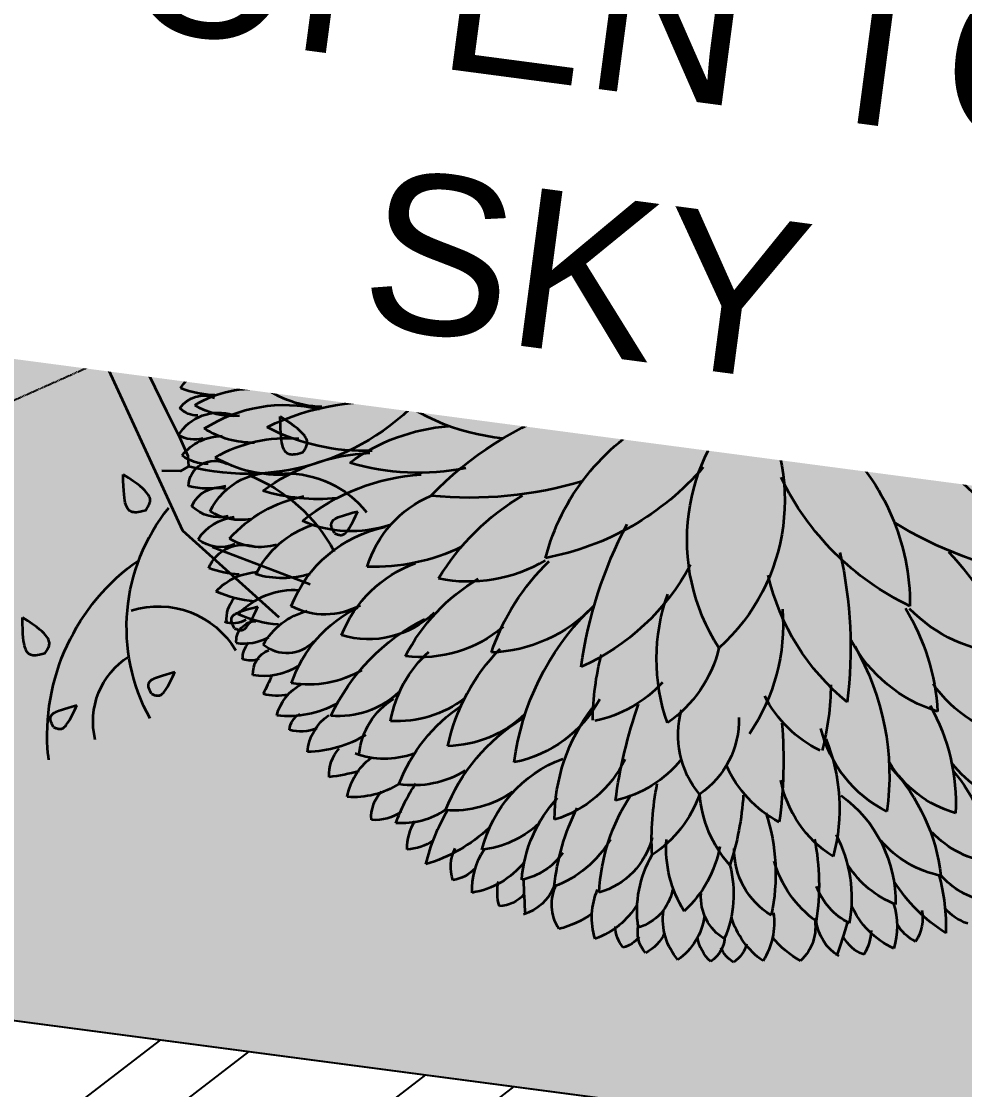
# Model space of a CAD drawing. Header units: millimetres. Extents: x -179928 to 528275, y -469666 to 511935.
# Drawn here: x 8114 to 8589, y 103819 to 104358 of the extents above; entities that cross this region are included whole.
import ezdxf

# ---------------------------------------------------------------- set-up
doc = ezdxf.new("R2010")
doc.units = ezdxf.units.MM
doc.linetypes.add('DASHED', pattern=[0.75, 0.5, -0.25])
for name, color, linetype in [('ad-Elevation 10', 8, 'Continuous'), ('ad-Text main', 7, 'Continuous'), ('ad-Toilet fixtures', 8, 'Continuous'), ('ad-Wall', 240, 'Continuous'), ('ad-Wall hatch', 8, 'Continuous')]:
    doc.layers.add(name, color=color, linetype=linetype)
doc.layers.add('ad-Landscape', color=94, linetype='Continuous', lineweight=35)
doc.layers.add('ad-Landscape 2', color=7, linetype='Continuous', lineweight=35, true_color=0x264c00)
doc.styles.get("Standard").update_dxf_attribs({"font": 'arial.ttf'})

# ---------------------------------------------------------------- blocks, each defined once
blk = doc.blocks.new('zw$42B5')
at = {"layer": 'ad-Wall hatch', "transparency": 33554610}
h = blk.add_hatch(dxfattribs=at)
h.set_pattern_fill('ANSI32', color=256, scale=10)
h.set_pattern_definition([(45, (-1040635.14, 674820.02), (-67.351921, 67.351921), []), (45, (-1040590.24, 674820.02), (-67.351921, 67.351921), [])])
h.paths.add_polyline_path([(12120, 13620), (12120, 10220), (11890, 10220), (11890, 13390), (7240, 13390), (7240, 8645), (4245, 8645), (4245, 8875), (4445, 8875), (4445, 9370), (4560, 9370), (4560, 8760), (7010, 8760), (7010, 10500), (6360, 10500), (6360, 10615), (7010, 10615), (7010, 13390), (4560, 13390), (4560, 10615), (5560, 10615), (5560, 10500), (4445, 10500), (4445, 13390), (230, 13390), (230, 8875), (3345, 8875), (3345, 8645), (3060, 8645), (3060, 4745), (3345, 4745), (3345, 4515), (230, 4515), (230, 230), (4995, 230), (4995, 3130), (6060, 3130), (6060, 3015), (5110, 3015), (5110, 230), (8310, 230), (8310, 3015), (6860, 3015), (6860, 3130), (8310, 3130), (8310, 4630), (5110, 4630), (5110, 3930), (4995, 3930), (4995, 4515), (4245, 4515), (4245, 4745), (8540, 4745), (8540, 230), (9240, 230), (9240, 0), (0, 0), (0, 4745), (2830, 4745), (2830, 8645), (0, 8645), (0, 13620)])
at = {"layer": 'ad-Wall'}
blk.add_lwpolyline([(230, 230), (4995, 230), (4995, 3130), (6060, 3130), (6060, 3015), (5110, 3015), (5110, 230), (8310, 230), (8310, 3015), (6860, 3015), (6860, 3130), (8310, 3130), (8310, 4630), (5110, 4630), (5110, 3930), (4995, 3930), (4995, 4515), (4245, 4515), (4245, 4745), (8540, 4745), (8540, 230), (9240, 230), (9240, 0), (0, 0)], dxfattribs=at)
blk = doc.blocks.new('A$C61BE7BBE')
at = {"layer": 'ad-Landscape'}
for centre, radius, start, end in [((-0.5792, 3.7449), 0.9742, 186.46688, 241.65563), ((1.7398, 3.1245), 2.0667, 169.32144, 184.04788), ((0.2948, 3.161), 1.349, 172.2305, 210.01298), ((-1.4049, 2.5545), 0.8684, 18.68778, 65.28391), ((-0.9142, 2.3228), 0.8735, 31.40487, 69.8192), ((-2.889, 3.1417), 3.5018, 347.99481, 0.01757), ((-0.5421, 2.9513), 1.9362, 322.58851, 0.26845), ((-2.3006, 1.3581), 0.9275, 41.73929, 89.82837), ((-0.0127, 2.4992), 1.6882, 191.02849, 218.56329), ((-1.856, 1.0904), 1.1017, 36.03906, 80.26816), ((1.8918, 0.7397), 1.7085, 121.62819, 159.52537), ((-2.2619, 2.2221), 3.2578, 339.85746, 359.51365), ((1.1235, 0.9635), 1.4762, 139.56784, 220.43216), ((-1.1235, 0.9635), 1.4762, 319.56784, 40.43216), ((-1.8408, 1.8007), 0.8356, 189.30481, 239.3197), ((-2.8127, 0.1703), 1.5025, 56.86683, 84.37468), ((-2.0528, 0.5755), 1.111, 51.64981, 93.95156), ((-0.5036, 2.3877), 1.7715, 203.40985, 232.04459), ((-2.0051, -0.5207), 2.0521, 33.36445, 71.77879), ((0.278, 1.6321), 1.6541, 187.07097, 234.85412), ((-0.278, 1.6321), 1.6541, 305.14588, 352.92903), ((-2.0704, 2.4383), 1.5297, 223.15526, 259.12002), ((-2.3551, -1.8074), 2.8907, 65.67414, 88.25794), ((-0.1824, 2.6175), 2.5892, 216.37093, 243.62041), ((2.3551, -1.8074), 2.8907, 91.74206, 114.32586), ((0.1824, 2.6175), 2.5892, 296.37959, 323.62907), ((-2.6118, -0.8298), 1.7705, 71.06869, 99.21005), ((-1.9143, 1.938), 1.4152, 226.12226, 258.10878), ((-1.8532, -0.9988), 1.5896, 87.80694, 125.34258), ((-1.0264, -1.4309), 1.7659, 54.46623, 125.53377), ((-1.0264, 1.4309), 1.7659, 234.46623, 305.53377), ((1.1235, -0.9635), 1.4762, 139.56784, 220.43216), ((1.0264, 1.4309), 1.7659, 234.46623, 305.53377), ((-1.1235, -0.9635), 1.4762, 319.56784, 40.43216), ((-0.1824, -2.6175), 2.5892, 116.37959, 143.62907), ((-0.278, -1.6321), 1.6541, 7.07097, 54.85412), ((2.0051, 0.5207), 2.0521, 213.36445, 251.77879), ((-3.0057, 0.698), 1.5293, 249.60798, 279.92697), ((-0.5036, -2.3877), 1.7715, 127.95541, 156.59015), ((-1.8408, -1.8007), 0.8356, 120.6803, 170.69519), ((2.2619, -2.2221), 3.2578, 159.85746, 179.51365), ((-2.2619, -2.2221), 3.2578, 0.48635, 20.14254), ((-1.8918, -0.7397), 1.7085, 301.62819, 339.52537), ((1.8918, -0.7397), 1.7085, 200.47463, 238.37181), ((0.0127, -2.4992), 1.6882, 11.02849, 38.56329), ((0.9729, -1.8753), 1.4339, 167.8862, 206.84023), ((-0.9729, -1.8753), 1.4339, 333.15977, 12.1138), ((-1.856, -1.0904), 1.1017, 279.73184, 323.96094), ((1.856, -1.0904), 1.1017, 216.03906, 260.26816), ((0.5421, -2.9513), 1.9362, 142.58851, 180.26845), ((-0.5421, -2.9513), 1.9362, 359.73155, 37.41149), ((-2.6751, -1.5084), 0.6953, 260.6567, 321.71751), ((-0.9472, -1.8177), 0.9527, 312.26313, 353.77864), ((-1.1102, -2.3286), 1.9834, 352.86966, 7.13034), ((-1.4468, -2.8141), 0.8978, 139.49244, 177.69907), ((1.1439, -1.6998), 0.9279, 214.91657, 251.05051), ((0.4533, -2.5144), 0.6755, 171.39169, 227.83501), ((-2.889, -3.1417), 3.5018, 359.98243, 12.00519), ((1.6974, -2.079), 0.9321, 201.01467, 251.00855), ((0.2948, -3.161), 1.349, 149.98702, 187.7695), ((-0.2948, -3.161), 1.349, 352.2305, 30.01298), ((1.4049, -2.5545), 0.8684, 198.68778, 245.28391), ((0.5792, -3.7449), 0.9742, 6.46688, 61.65563)]:
    blk.add_arc(centre, radius, start, end, dxfattribs=at)
at = {"layer": 'ad-Landscape 2'}
for centre, radius, start, end in [((-0.2663, 4.0457), 0.2252, 130.84427, 173.75905), ((-0.4908, 4.0166), 0.2139, 30.41563, 68.82996), ((-0.0961, 4.0625), 0.2274, 130.93347, 187.27283), ((-0.4137, 3.9807), 0.3046, 17.09734, 56.39496), ((0.3234, 3.905), 0.4767, 132.73866, 179.56243), ((-0.3234, 3.905), 0.4767, 0.43757, 47.26134), ((0.4137, 3.9807), 0.3046, 123.60504, 162.90266), ((0.0961, 4.0625), 0.2274, 352.72717, 49.06653), ((0.4908, 4.0166), 0.2139, 111.17004, 149.58437), ((0.2663, 4.0457), 0.2252, 6.24095, 49.15573), ((-0.6413, 3.9243), 0.3417, 140.17932, 198.67463), ((-1.1804, 3.4536), 0.743, 47.03228, 68.14061), ((-0.1425, 3.9552), 0.5349, 155.19049, 195.20682), ((-0.9056, 3.6412), 0.6057, 24.0272, 62.73054), ((0.9056, 3.6412), 0.6057, 117.26946, 155.9728), ((0.1425, 3.9552), 0.5349, 344.79318, 24.80951), ((1.1804, 3.4536), 0.743, 111.85939, 132.96772), ((0.6413, 3.9243), 0.3417, 341.32537, 39.82068), ((5.8663, 2.673), 7.168, 168.75967, 170.83335), ((-1.3268, 3.7443), 0.3576, 14.37957, 65.67824), ((0.4847, 3.8253), 0.8385, 164.13269, 202.27743), ((-0.4664, 3.7254), 0.3595, 3.05127, 66.29439), ((0.4664, 3.7254), 0.3595, 113.70561, 176.94873), ((-0.4847, 3.8253), 0.8385, 337.72257, 15.86731), ((1.3268, 3.7443), 0.3576, 114.32176, 165.62043), ((-5.8663, 2.673), 7.168, 9.16665, 11.24033), ((-1.0529, 3.8878), 0.3429, 154.82228, 186.10535), ((-1.4147, 3.7701), 0.2686, 35.04222, 78.95985), ((1.4147, 3.7701), 0.2686, 101.04015, 144.95778), ((1.0529, 3.8878), 0.3429, 353.89465, 25.17772), ((-1.4522, 3.7508), 0.3106, 153.81915, 198.78711), ((-1.8213, 3.5993), 0.3023, 36.32124, 72.6008), ((-1.0337, 3.8696), 0.5516, 170.48559, 205.45287), ((-1.7595, 3.3631), 0.6247, 31.25767, 73.08831), ((0.6722, 3.3341), 0.8727, 140.39412, 176.99618), ((-0.6722, 3.3341), 0.8727, 3.00382, 39.60588), ((1.7595, 3.3631), 0.6247, 106.91169, 148.74233), ((1.0337, 3.8696), 0.5516, 334.54713, 9.51441), ((1.8213, 3.5993), 0.3023, 107.3992, 143.67876), ((1.4522, 3.7508), 0.3106, 341.21289, 26.18085), ((-0.2113, 3.764), 1.0157, 176.98112, 215.15022), ((-1.383, 3.3555), 0.488, 27.43755, 71.18261), ((0.7845, 3.7974), 1.7654, 178.75477, 198.61147), ((-1.3701, 3.1096), 0.824, 23.21959, 61.77969), ((0.8101, 3.7172), 1.4584, 175.33806, 205.55583), ((-0.8731, 3.3135), 0.5704, 6.67232, 66.26868), ((0.8731, 3.3135), 0.5704, 113.73132, 173.32768), ((-0.8101, 3.7172), 1.4584, 334.44417, 4.66194), ((1.3701, 3.1096), 0.824, 118.22031, 156.78041), ((-0.7845, 3.7974), 1.7654, 341.38853, 1.24523), ((1.383, 3.3555), 0.488, 108.81739, 152.56245), ((0.2113, 3.764), 1.0157, 324.84978, 3.01888), ((-0.4659, 3.9514), 1.4875, 185.97252, 202.70743), ((-2.4444, 2.7002), 1.2047, 39.61762, 65.52562), ((2.4444, 2.7002), 1.2047, 114.47438, 140.38238), ((0.4659, 3.9514), 1.4875, 337.29257, 354.02748), ((-1.6924, 3.6508), 0.4098, 172.3277, 203.61076), ((-2.1581, 3.3546), 0.3559, 46.86291, 80.36915), ((2.1581, 3.3546), 0.3559, 99.63085, 133.13709), ((-1.7238, 2.9221), 0.7346, 40.38662, 76.09196), ((0.5792, 3.7449), 0.9742, 298.34437, 353.53312), ((1.7238, 2.9221), 0.7346, 103.90804, 139.61338), ((-2.1061, 3.4684), 0.2887, 169.0778, 214.64065), ((-2.4029, 3.194), 0.3293, 46.24511, 87.68542), ((-0.9147, 3.7961), 1.3196, 191.93886, 206.21864), ((-2.2394, 2.9434), 0.5806, 48.33638, 86.67487), ((-0.8762, 2.8295), 0.8955, 11.96194, 49.21126), ((0.8762, 2.8295), 0.8955, 130.78874, 168.03806), ((-1.7398, 3.1245), 2.0667, 355.95212, 10.67856), ((2.2394, 2.9434), 0.5806, 93.32513, 131.66362), ((-2.1285, 3.3962), 0.4606, 182.36478, 225.58317), ((-2.6219, 2.7574), 0.6207, 49.77589, 86.93335), ((-1.8961, 2.6169), 0.7641, 47.38545, 86.81155), ((-0.4879, 3.7225), 1.408, 194.08678, 230.75178), ((1.4049, 2.5545), 0.8684, 114.71609, 161.31222), ((-0.2948, 3.161), 1.349, 329.98702, 7.7695), ((1.8961, 2.6169), 0.7641, 93.18845, 132.61455), ((0.4879, 3.7225), 1.408, 309.24822, 345.91322), ((-2.4584, 3.1948), 0.2887, 169.0778, 214.64065), ((-3.0457, 2.0047), 1.2814, 66.14352, 76.28476), ((-2.2078, 2.5037), 0.7304, 50.8151, 91.05063), ((-1.0136, 3.5245), 1.2421, 193.52703, 228.39805), ((2.2078, 2.5037), 0.7304, 88.94937, 129.1849), ((1.0136, 3.5245), 1.2421, 311.60195, 346.47297), ((2.889, 3.1417), 3.5018, 179.98243, 192.00519), ((0.9142, 2.3228), 0.8735, 110.1808, 148.59513), ((-2.5541, 3.0699), 0.3719, 177.60187, 227.96098), ((-3.0549, 2.2322), 0.863, 51.02378, 81.38718), ((-2.4357, 2.4238), 0.6427, 63.07607, 102.38547), ((-1.9988, 3.0323), 0.5442, 178.24862, 230.68038), ((0.4533, 2.5144), 0.6755, 132.16499, 188.60831), ((-0.4533, 2.5144), 0.6755, 351.39169, 47.83501), ((-2.9291, 2.9329), 0.15, 177.47025, 233.80961), ((-3.0253, 2.6704), 0.2744, 57.97543, 101.26619), ((-1.6974, 2.079), 0.9321, 21.01467, 71.00855), ((0.5421, 2.9513), 1.9362, 179.73155, 217.41149), ((1.6974, 2.079), 0.9321, 108.99145, 158.98533), ((-2.0257, 2.069), 0.8461, 38.49282, 81.42911), ((-0.4415, 3.0214), 1.4626, 184.53972, 217.07204), ((2.0257, 2.069), 0.8461, 98.57089, 141.50718), ((0.4415, 3.0214), 1.4626, 322.92796, 355.46028), ((-3.2048, 2.0899), 0.7587, 53.84333, 88.58495), ((-2.8327, 2.8868), 0.3555, 186.20703, 235.71806), ((-1.3292, 3.2587), 1.5303, 197.59049, 235.74559), ((-2.8129, 2.1522), 0.6446, 39.15642, 87.78171), ((-2.4021, 1.9593), 0.8207, 45.12287, 85.9267), ((-1.4468, 2.8141), 0.8978, 182.30093, 220.50756), ((2.4021, 1.9593), 0.8207, 94.0733, 134.87713), ((-3.255, 2.3074), 0.3987, 70.94104, 97.72728), ((-4.7109, 2.1806), 1.4962, 14.55365, 20.41362), ((-3.2185, 2.5369), 0.186, 168.23624, 240.99446), ((-3.387, 2.0873), 0.4877, 50.8294, 91.59888), ((-3.0882, 1.8014), 0.7945, 52.47186, 91.55185), ((-2.167, 2.7765), 0.9598, 190.85815, 236.55055), ((1.1102, 2.3286), 1.9834, 172.86966, 187.13034), ((-1.1439, 1.6998), 0.9279, 34.91657, 71.05051), ((1.1439, 1.6998), 0.9279, 108.94949, 145.08343), ((-1.1102, 2.3286), 1.9834, 352.86966, 7.13034), ((-3.3252, 2.438), 0.1695, 170.71369, 216.27653), ((-3.4542, 2.3019), 0.1679, 59.89017, 103.18093), ((0.9729, 1.8753), 1.4339, 153.15977, 192.1138), ((-0.9472, 1.8177), 0.9527, 6.22136, 47.73687), ((-0.9729, 1.8753), 1.4339, 347.8862, 26.84023), ((-3.2095, 2.1093), 0.2729, 35.39886, 122.15517), ((-3.4098, 2.3203), 0.1483, 166.0967, 261.70295), ((-3.5474, 1.9775), 0.3785, 53.8191, 90.95416), ((-2.8672, 2.5356), 0.5252, 201.8257, 248.02813), ((-0.9565, 2.7668), 1.425, 199.73306, 231.77211), ((2.3006, 1.3581), 0.9275, 90.17163, 138.26071), ((-3.6227, 2.031), 0.1831, 51.14247, 102.0713), ((-3.4132, 2.1554), 0.2388, 166.75476, 212.31761), ((-3.3241, 1.386), 0.7926, 85.56631, 108.01228), ((-3.104, 2.4748), 0.5733, 215.76353, 266.37343), ((-2.6751, 1.5084), 0.6953, 38.28249, 99.3433), ((-1.8936, 2.412), 0.9205, 193.66836, 242.88227), ((2.2619, 2.2221), 3.2578, 180.48635, 200.14254), ((-1.8918, 0.7397), 1.7085, 20.47463, 58.37181), ((1.856, 1.0904), 1.1017, 99.73184, 143.96094), ((0.0127, 2.4992), 1.6882, 321.43671, 348.97151), ((-3.0021, 1.5187), 0.5438, 53.77897, 109.79803), ((-3.5079, 1.2176), 0.814, 86.76384, 107.52222), ((-3.3942, 2.2431), 0.4369, 214.78481, 261.07296), ((-2.2585, 2.2572), 0.9551, 193.74281, 250.74014), ((-3.6458, 0.9704), 0.8788, 87.00257, 102.07341), ((-3.5663, 1.8937), 0.2709, 193.65461, 282.44901), ((-3.3701, 1.1333), 0.7046, 65.60352, 98.75304), ((-2.7888, 2.0624), 0.7268, 198.67082, 243.79699), ((-3.799, 1.3868), 0.2788, 60.36234, 119.63766), ((2.0528, 0.5755), 1.111, 86.04844, 128.35019), ((0.5036, 2.3877), 1.7715, 307.95541, 336.59015), ((-3.6025, 1.7876), 0.3701, 205.36372, 256.0362), ((-3.5309, 1.1863), 0.4429, 66.56317, 113.43683), ((-2.8723, 2.1694), 1.0147, 214.6416, 251.06237), ((-3.8429, 1.1634), 0.2852, 68.35462, 126.71622), ((-3.6986, 1.0203), 0.4283, 72.41068, 114.40253), ((-2.935, 0.5362), 0.8919, 63.91881, 106.35993), ((2.0051, -0.5207), 2.0521, 108.22121, 146.63555), ((-3.8061, 1.4393), 0.2126, 192.8534, 276.06864), ((-3.3934, 1.5704), 0.508, 198.36566, 274.36285), ((-3.867, 1.2266), 0.1934, 174.18666, 290.59598), ((-3.9905, 0.7068), 0.5437, 67.64575, 97.28341), ((-3.2785, -0.1985), 1.4267, 76.95691, 99.25489), ((-2.5206, 2.2177), 1.411, 225.5947, 260.34135), ((-3.9828, 0.7528), 0.3143, 81.59333, 119.16505), ((-3.5292, 0.1698), 0.9139, 78.01728, 113.3144), ((-3.8058, 1.2269), 0.3858, 211.15088, 261.88723), ((-3.2424, 1.8545), 1.0655, 232.5105, 267.25212), ((-4.09, 0.6654), 0.2348, 66.95459, 113.04541), ((-3.8641, 1.0224), 0.3477, 203.91838, 280.78741), ((-3.7147, 0.1925), 0.678, 81.55573, 114.70525), ((-3.2885, 1.64), 1.0932, 229.52167, 276.17194), ((-3.0057, -0.698), 1.5293, 80.07303, 110.39202), ((-4.09, 0.5543), 0.1658, 79.35441, 130.28324), ((-2.5064, 2.2982), 1.8728, 236.55296, 269.35046), ((-4.0065, 0.7788), 0.2144, 207.19351, 284.68974), ((-3.8679, 0.1672), 0.5263, 77.39124, 114.96296), ((-3.5803, 1.2652), 0.8033, 230.61412, 270.78978), ((-4.0211, -0.3309), 0.8867, 85.54152, 102.47041), ((-3.9905, 0.6212), 0.2383, 201.22812, 283.00293), ((-3.2335, -0.2213), 0.7603, 84.12058, 124.2254), ((-4.487, 1.6291), 1.2847, 281.63719, 288.00047), ((-3.7607, -0.1513), 0.5674, 79.89405, 113.04357), ((-2.7222, 2.1138), 1.9478, 241.18217, 266.26036), ((-3.052, 1.6261), 1.72, 226.87005, 233.5161), ((-3.6164, 0.6908), 0.4865, 221.13896, 275.57028), ((1.0264, -1.4309), 1.7659, 54.46623, 125.53377), ((-4.1975, 0.9392), 0.7339, 266.42892, 296.01705), ((-3.2407, -0.7659), 1.0093, 91.25618, 130.10548), ((-2.3531, -1.1695), 1.4234, 97.04197, 124.31969), ((-1.8634, 3.0329), 2.8823, 251.61053, 271.71734), ((-3.9266, 0.5355), 0.4565, 226.08818, 286.23686), ((-4.0462, -0.1006), 0.224, 105.31091, 151.56637), ((-4.0462, 0.1006), 0.224, 208.43363, 254.68909), ((-3.9266, -0.5355), 0.4565, 73.76314, 133.91182), ((-3.2407, 0.7659), 1.0093, 229.89452, 268.74382), ((-2.3531, 1.1695), 1.4234, 235.68031, 262.95803), ((-1.8634, -3.0329), 2.8823, 88.28266, 108.38947), ((-4.1975, -0.9392), 0.7339, 63.98295, 93.57108), ((-3.6164, -0.6908), 0.4865, 84.42972, 138.86104), ((-2.7222, -2.1138), 1.9478, 93.73964, 118.81783), ((-3.052, -1.6261), 1.72, 126.4839, 133.12995), ((-1.8532, 0.9988), 1.5896, 234.65742, 272.19306), ((0.278, -1.6321), 1.6541, 125.14588, 172.92903), ((0.1824, -2.6175), 2.5892, 36.37093, 63.62041), ((-4.487, -1.6291), 1.2847, 71.99953, 78.36281), ((-3.9905, -0.6212), 0.2383, 76.99707, 158.77188), ((-3.7607, 0.1513), 0.5674, 246.95643, 280.10595), ((-3.5803, -1.2652), 0.8033, 89.21022, 129.38588), ((-3.2335, 0.2213), 0.7603, 235.7746, 275.87942), ((-2.5064, -2.2982), 1.8728, 90.64954, 123.44704), ((-4.0211, 0.3309), 0.8867, 257.52959, 274.45848), ((-3.2885, -1.64), 1.0932, 83.82806, 130.47833), ((-1.9143, -1.938), 1.4152, 101.89122, 133.87774), ((-4.0065, -0.7788), 0.2144, 75.31026, 152.80649), ((-2.0051, 0.5207), 2.0521, 288.22121, 326.63555), ((-4.09, -0.5543), 0.1658, 229.71676, 280.64559), ((-3.8641, -1.0224), 0.3477, 79.21259, 156.08162), ((-3.8679, -0.1672), 0.5263, 245.03704, 282.60876), ((-3.2424, -1.8545), 1.0655, 92.74788, 127.4895), ((-3.8058, -1.2269), 0.3858, 98.11277, 148.84912), ((-3.7147, -0.1925), 0.678, 245.29475, 278.44427), ((-2.5206, -2.2177), 1.411, 99.65865, 134.4053), ((-2.6118, 0.8298), 1.7705, 260.78995, 288.93131), ((-2.3551, 1.8074), 2.8907, 271.74206, 294.32586), ((2.3551, 1.8074), 2.8907, 245.67414, 268.25794), ((-4.09, -0.6654), 0.2348, 246.95459, 293.04541), ((-2.0704, -2.4383), 1.5297, 100.87998, 136.84474), ((-3.9828, -0.7528), 0.3143, 240.83495, 278.40667), ((-3.5292, -0.1698), 0.9139, 246.6856, 281.98272), ((-3.867, -1.2266), 0.1934, 69.40402, 185.81334), ((-3.3934, -1.5704), 0.508, 85.63715, 161.63434), ((-3.9905, -0.7068), 0.5437, 262.71659, 292.35425), ((-3.8061, -1.4393), 0.2126, 83.93136, 167.1466), ((-2.8723, -2.1694), 1.0147, 108.93763, 145.3584), ((-3.2785, 0.1985), 1.4267, 260.74511, 283.04309), ((-3.8429, -1.1634), 0.2852, 233.28378, 291.64538), ((-3.6986, -1.0203), 0.4283, 245.59747, 287.58932), ((-2.7888, -2.0624), 0.7268, 116.20301, 161.32918), ((-2.2585, -2.2572), 0.9551, 109.25986, 166.25719), ((-3.6025, -1.7876), 0.3701, 103.9638, 154.63628), ((-2.8127, -0.1703), 1.5025, 275.62532, 303.13317), ((-2.0528, -0.5755), 1.111, 266.04844, 308.35019), ((-0.0127, -2.4992), 1.6882, 141.43671, 168.97151), ((2.0528, -0.5755), 1.111, 231.64981, 273.95156), ((-3.799, -1.3868), 0.2788, 240.36234, 299.63766), ((-3.5663, -1.8937), 0.2709, 77.55099, 166.34539), ((-3.5309, -1.1863), 0.4429, 246.56317, 293.43683), ((-1.8936, -2.412), 0.9205, 117.11773, 166.33164), ((-0.9565, -2.7668), 1.425, 128.22789, 160.26694), ((-3.3942, -2.2431), 0.4369, 98.92704, 145.21519), ((-3.3701, -1.1333), 0.7046, 261.24696, 294.39648), ((-3.6458, -0.9704), 0.8788, 257.92659, 272.99743), ((-3.104, -2.4748), 0.5733, 93.62657, 144.23647), ((-3.0021, -1.5187), 0.5438, 250.20197, 306.22103), ((-2.167, -2.7765), 0.9598, 123.44945, 169.14185), ((-2.3006, -1.3581), 0.9275, 270.17163, 318.26071), ((0.9472, -1.8177), 0.9527, 186.22136, 227.73687), ((-3.5079, -1.2176), 0.814, 252.47778, 273.23616), ((-3.4132, -2.1554), 0.2388, 147.68239, 193.24524), ((-2.8672, -2.5356), 0.5252, 111.97187, 158.1743), ((-1.3292, -3.2587), 1.5303, 124.25441, 162.40951), ((1.1102, -2.3286), 1.9834, 172.86966, 187.13034), ((-3.6227, -2.031), 0.1831, 257.9287, 308.85753), ((-3.3241, -1.386), 0.7926, 251.98772, 274.43369), ((-3.4098, -2.3203), 0.1483, 98.29705, 193.9033), ((-0.4415, -3.0214), 1.4626, 142.92796, 175.46028), ((-3.5474, -1.9775), 0.3785, 269.04584, 306.1809), ((-3.2095, -2.1093), 0.2729, 237.84483, 324.60114), ((-1.1439, -1.6998), 0.9279, 288.94949, 325.08343), ((-1.6974, -2.079), 0.9321, 288.99145, 338.98533), ((2.889, -3.1417), 3.5018, 167.99481, 180.01757), ((-0.4533, -2.5144), 0.6755, 312.16499, 8.60831), ((0.9142, -2.3228), 0.8735, 211.40487, 249.8192)]:
    blk.add_arc(centre, radius, start, end, dxfattribs=at)
blk = doc.blocks.new('A$C279134A6')
at = {"layer": 'ad-Landscape', "linetype": 'Continuous'}
for p, q in [((637.12, 613.59), (707.23, 661.45)), ((657.8, 621.49), (724.68, 637.3)), ((542.66, 463.81), (637.12, 613.59)), ((734.74, 473.8), (789.53, 447.04))]:
    blk.add_line(p, q, dxfattribs=at)
for points in [[(570.36, 752.3), (569.53, 751.12), (568.88, 750.11), (568.39, 749.25), (568.03, 748.52), (567.79, 747.88), (567.65, 747.32), (567.58, 746.82), (567.57, 746.35), (567.6, 745.9), (567.68, 745.46), (567.81, 745.02), (568.02, 744.57), (568.31, 744.13), (568.7, 743.66), (569.2, 743.19), (569.81, 742.69), (570.56, 742.16), (571.5, 741.59), (572.66, 740.95), (574.1, 740.23), (575.88, 739.39), (578.03, 738.43), (580.62, 737.32), (583.68, 736.04)], [(570.36, 752.3), (570.89, 752.43), (571.42, 752.56), (571.94, 752.68), (572.44, 752.77), (572.94, 752.85), (573.43, 752.9), (573.9, 752.93), (574.37, 752.92), (574.82, 752.87), (575.26, 752.78), (575.69, 752.63), (576.13, 752.4), (576.57, 752.1), (577.01, 751.69), (577.47, 751.18), (577.95, 750.55), (578.45, 749.78), (578.98, 748.82), (579.56, 747.62), (580.21, 746.12), (580.93, 744.27), (581.74, 742.01), (582.65, 739.28), (583.68, 736.04)], [(631.15, 722.27), (630.32, 721.09), (629.67, 720.08), (629.18, 719.22), (628.82, 718.49), (628.58, 717.85), (628.44, 717.29), (628.37, 716.79), (628.36, 716.32), (628.39, 715.87), (628.46, 715.43), (628.6, 714.99), (628.81, 714.54), (629.1, 714.1), (629.49, 713.63), (629.98, 713.16), (630.6, 712.66), (631.35, 712.13), (632.28, 711.56), (633.45, 710.92), (634.89, 710.2), (636.67, 709.36), (638.82, 708.4), (641.4, 707.29), (644.47, 706.01)], [(631.15, 722.27), (631.68, 722.4), (632.2, 722.53), (632.72, 722.65), (633.23, 722.74), (633.73, 722.82), (634.22, 722.87), (634.69, 722.9), (635.15, 722.89), (635.6, 722.84), (636.04, 722.75), (636.48, 722.6), (636.92, 722.37), (637.35, 722.07), (637.8, 721.66), (638.26, 721.15), (638.74, 720.52), (639.24, 719.75), (639.77, 718.79), (640.35, 717.59), (640.99, 716.09), (641.71, 714.24), (642.52, 711.98), (643.44, 709.25), (644.47, 706.01)], [(558.44, 705.13), (556.59, 705.93), (555.02, 706.53), (553.69, 706.97), (552.57, 707.25), (551.63, 707.4), (550.82, 707.44), (550.11, 707.39), (549.46, 707.27), (548.85, 707.1), (548.26, 706.87), (547.69, 706.55), (547.14, 706.14), (546.61, 705.61), (546.08, 704.94), (545.57, 704.12), (545.06, 703.14), (544.55, 701.95), (544.04, 700.53), (543.52, 698.8), (543, 696.72), (542.45, 694.22), (541.89, 691.26), (541.3, 687.77), (540.68, 683.7)], [(558.44, 705.13), (558.78, 704.43), (559.11, 703.75), (559.41, 703.07), (559.69, 702.39), (559.94, 701.73), (560.15, 701.07), (560.32, 700.43), (560.44, 699.79), (560.51, 699.15), (560.51, 698.52), (560.42, 697.88), (560.24, 697.21), (559.94, 696.52), (559.51, 695.79), (558.94, 695.01), (558.2, 694.18), (557.29, 693.27), (556.13, 692.29), (554.68, 691.2), (552.86, 690), (550.61, 688.66), (547.87, 687.18), (544.59, 685.53), (540.68, 683.7)], [(679.4, 672.59), (678.57, 671.41), (677.92, 670.41), (677.43, 669.54), (677.07, 668.81), (676.83, 668.17), (676.69, 667.61), (676.62, 667.11), (676.61, 666.64), (676.64, 666.19), (676.72, 665.75), (676.85, 665.31), (677.06, 664.87), (677.35, 664.42), (677.74, 663.96), (678.24, 663.48), (678.85, 662.98), (679.6, 662.45), (680.54, 661.88), (681.7, 661.24), (683.14, 660.52), (684.92, 659.68), (687.07, 658.72), (689.66, 657.61), (692.72, 656.33)], [(679.4, 672.59), (679.93, 672.72), (680.46, 672.85), (680.97, 672.97), (681.48, 673.06), (681.98, 673.14), (682.47, 673.19), (682.94, 673.22), (683.41, 673.21), (683.86, 673.16), (684.3, 673.07), (684.73, 672.92), (685.17, 672.69), (685.61, 672.39), (686.05, 671.98), (686.51, 671.47), (686.99, 670.84), (687.49, 670.07), (688.02, 669.11), (688.6, 667.91), (689.25, 666.41), (689.97, 664.56), (690.78, 662.3), (691.69, 659.57), (692.72, 656.33)], [(611.57, 603.57), (609.72, 604.37), (608.15, 604.98), (606.82, 605.41), (605.7, 605.69), (604.76, 605.84), (603.95, 605.88), (603.24, 605.83), (602.59, 605.72), (601.98, 605.55), (601.39, 605.31), (600.82, 605), (600.27, 604.58), (599.74, 604.05), (599.22, 603.39), (598.7, 602.57), (598.19, 601.58), (597.68, 600.4), (597.17, 598.97), (596.66, 597.25), (596.13, 595.16), (595.58, 592.67), (595.02, 589.7), (594.43, 586.21), (593.82, 582.15)], [(611.57, 603.57), (611.91, 602.88), (612.24, 602.19), (612.55, 601.51), (612.83, 600.84), (613.07, 600.18), (613.28, 599.52), (613.45, 598.87), (613.57, 598.23), (613.64, 597.6), (613.64, 596.97), (613.55, 596.32), (613.37, 595.66), (613.07, 594.97), (612.64, 594.24), (612.07, 593.46), (611.34, 592.62), (610.42, 591.72), (609.26, 590.73), (607.81, 589.65), (605.99, 588.44), (603.74, 587.11), (601, 585.62), (597.72, 583.98), (593.82, 582.15)], [(736.1, 602.26), (735.27, 601.09), (734.62, 600.08), (734.13, 599.22), (733.77, 598.48), (733.53, 597.85), (733.39, 597.29), (733.32, 596.79), (733.31, 596.32), (733.33, 595.87), (733.41, 595.43), (733.55, 594.98), (733.76, 594.54), (734.05, 594.09), (734.44, 593.63), (734.93, 593.15), (735.55, 592.66), (736.3, 592.13), (737.23, 591.56), (738.4, 590.92), (739.84, 590.19), (741.61, 589.36), (743.77, 588.4), (746.35, 587.29), (749.42, 586.01)], [(736.1, 602.26), (736.63, 602.4), (737.15, 602.53), (737.67, 602.64), (738.18, 602.74), (738.68, 602.82), (739.16, 602.87), (739.64, 602.89), (740.1, 602.88), (740.55, 602.84), (740.99, 602.75), (741.43, 602.59), (741.86, 602.37), (742.3, 602.06), (742.75, 601.66), (743.21, 601.15), (743.69, 600.52), (744.18, 599.75), (744.72, 598.79), (745.3, 597.59), (745.94, 596.09), (746.66, 594.24), (747.47, 591.98), (748.39, 589.25), (749.42, 586.01)], [(566.22, 448.74), (584.9, 485.96), (601.98, 515.2), (616.52, 537.42), (627.59, 553.56), (634.27, 564.59), (635.63, 571.45), (630.72, 575.1), (618.63, 576.49)], [(708.67, 552.59), (706.81, 553.39), (705.24, 554), (703.92, 554.43), (702.8, 554.71), (701.85, 554.86), (701.04, 554.9), (700.34, 554.85), (699.69, 554.73), (699.08, 554.56), (698.49, 554.33), (697.92, 554.01), (697.37, 553.6), (696.83, 553.07), (696.31, 552.4), (695.8, 551.59), (695.29, 550.6), (694.78, 549.41), (694.27, 547.99), (693.75, 546.26), (693.22, 544.18), (692.68, 541.68), (692.12, 538.72), (691.53, 535.23), (690.91, 531.16)], [(708.67, 552.59), (709.01, 551.89), (709.34, 551.21), (709.64, 550.53), (709.92, 549.86), (710.17, 549.19), (710.38, 548.54), (710.55, 547.89), (710.67, 547.25), (710.74, 546.62), (710.73, 545.98), (710.65, 545.34), (710.46, 544.68), (710.17, 543.98), (709.74, 543.25), (709.17, 542.47), (708.43, 541.64), (707.51, 540.73), (706.36, 539.75), (704.9, 538.66), (703.08, 537.46), (700.84, 536.12), (698.1, 534.64), (694.81, 532.99), (690.91, 531.16)], [(776.63, 506.83), (775.8, 505.65), (775.15, 504.65), (774.66, 503.78), (774.3, 503.05), (774.06, 502.41), (773.92, 501.85), (773.85, 501.35), (773.84, 500.88), (773.87, 500.43), (773.94, 499.99), (774.08, 499.55), (774.29, 499.11), (774.58, 498.66), (774.97, 498.2), (775.47, 497.72), (776.08, 497.22), (776.83, 496.69), (777.76, 496.12), (778.93, 495.48), (780.37, 494.76), (782.15, 493.92), (784.3, 492.96), (786.89, 491.85), (789.95, 490.57)], [(776.63, 506.83), (777.16, 506.96), (777.69, 507.09), (778.2, 507.21), (778.71, 507.3), (779.21, 507.38), (779.7, 507.43), (780.17, 507.46), (780.64, 507.45), (781.09, 507.4), (781.53, 507.31), (781.96, 507.16), (782.4, 506.93), (782.84, 506.63), (783.28, 506.22), (783.74, 505.71), (784.22, 505.08), (784.72, 504.31), (785.25, 503.35), (785.83, 502.15), (786.48, 500.65), (787.2, 498.8), (788.01, 496.54), (788.92, 493.81), (789.95, 490.57)], [(382.56, 486.75), (413.24, 465.34), (442.58, 452.51), (473.75, 454.34), (542.66, 463.81)], [(733.97, 470.35), (732.12, 471.15), (730.55, 471.76), (729.22, 472.19), (728.1, 472.47), (727.16, 472.62), (726.35, 472.66), (725.64, 472.61), (724.99, 472.49), (724.38, 472.32), (723.79, 472.09), (723.22, 471.78), (722.67, 471.36), (722.14, 470.83), (721.61, 470.17), (721.1, 469.35), (720.59, 468.36), (720.08, 467.18), (719.57, 465.75), (719.05, 464.02), (718.53, 461.94), (717.98, 459.44), (717.42, 456.48), (716.83, 452.99), (716.21, 448.92)], [(733.97, 470.35), (734.31, 469.66), (734.64, 468.97), (734.94, 468.29), (735.22, 467.62), (735.47, 466.95), (735.68, 466.3), (735.85, 465.65), (735.97, 465.01), (736.04, 464.38), (736.04, 463.74), (735.95, 463.1), (735.77, 462.44), (735.47, 461.75), (735.04, 461.01), (734.47, 460.24), (733.73, 459.4), (732.82, 458.5), (731.66, 457.51), (730.21, 456.42), (728.38, 455.22), (726.14, 453.89), (723.4, 452.4), (720.12, 450.75), (716.21, 448.92)], [(566.22, 448.74), (547.11, 430.52), (522.98, 414.51), (539.77, 401.2), (587.45, 406.7), (583.78, 399.37), (477.42, 382.87), (452.99, 374.92), (462.23, 357.76), (561.78, 348.05), (554.44, 337.06), (431.57, 324.23), (433.41, 278.42), (444.41, 263.76), (497.59, 280.25), (493.92, 271.09), (462.75, 263.76), (470.08, 252.76), (492.09, 254.59), (490.26, 247.26), (449.88, 243.53)], [(669.94, 403.72), (668.08, 404.52), (666.51, 405.12), (665.19, 405.56), (664.07, 405.84), (663.12, 405.99), (662.31, 406.02), (661.6, 405.97), (660.96, 405.86), (660.35, 405.69), (659.76, 405.46), (659.19, 405.14), (658.64, 404.73), (658.1, 404.2), (657.58, 403.53), (657.06, 402.71), (656.55, 401.72), (656.05, 400.54), (655.54, 399.12), (655.02, 397.39), (654.49, 395.3), (653.95, 392.81), (653.39, 389.85), (652.8, 386.36), (652.18, 382.29)], [(669.94, 403.72), (670.28, 403.02), (670.61, 402.33), (670.91, 401.66), (671.19, 400.98), (671.44, 400.32), (671.65, 399.66), (671.82, 399.02), (671.94, 398.38), (672, 397.74), (672, 397.11), (671.92, 396.47), (671.73, 395.8), (671.44, 395.11), (671.01, 394.38), (670.43, 393.6), (669.7, 392.77), (668.78, 391.86), (667.63, 390.87), (666.17, 389.79), (664.35, 388.59), (662.1, 387.25), (659.37, 385.77), (656.08, 384.12), (652.18, 382.29)], [(793.62, 375.77), (792.79, 374.6), (792.14, 373.59), (791.65, 372.73), (791.29, 372), (791.05, 371.36), (790.91, 370.8), (790.84, 370.3), (790.83, 369.83), (790.86, 369.38), (790.93, 368.94), (791.07, 368.5), (791.28, 368.05), (791.57, 367.6), (791.96, 367.14), (792.45, 366.67), (793.07, 366.17), (793.82, 365.64), (794.75, 365.07), (795.92, 364.43), (797.36, 363.71), (799.14, 362.87), (801.29, 361.91), (803.87, 360.8), (806.94, 359.52)], [(793.62, 375.77), (794.15, 375.91), (794.67, 376.04), (795.19, 376.16), (795.7, 376.25), (796.2, 376.33), (796.69, 376.38), (797.16, 376.4), (797.62, 376.4), (798.07, 376.35), (798.51, 376.26), (798.95, 376.11), (799.39, 375.88), (799.82, 375.57), (800.27, 375.17), (800.73, 374.66), (801.21, 374.03), (801.71, 373.26), (802.24, 372.3), (802.82, 371.1), (803.47, 369.6), (804.19, 367.75), (805, 365.49), (805.91, 362.76), (806.94, 359.52)], [(715.1, 349.05), (713.25, 349.86), (711.68, 350.46), (710.35, 350.89), (709.23, 351.17), (708.29, 351.32), (707.48, 351.36), (706.77, 351.31), (706.12, 351.2), (705.51, 351.03), (704.92, 350.79), (704.35, 350.48), (703.8, 350.07), (703.27, 349.53), (702.75, 348.87), (702.23, 348.05), (701.72, 347.06), (701.21, 345.88), (700.7, 344.45), (700.19, 342.73), (699.66, 340.64), (699.11, 338.15), (698.55, 335.18), (697.96, 331.7), (697.35, 327.63)], [(715.1, 349.05), (715.44, 348.36), (715.77, 347.67), (716.08, 346.99), (716.36, 346.32), (716.6, 345.66), (716.81, 345), (716.98, 344.35), (717.1, 343.71), (717.17, 343.08), (717.17, 342.45), (717.08, 341.8), (716.9, 341.14), (716.6, 340.45), (716.17, 339.72), (715.6, 338.94), (714.87, 338.1), (713.95, 337.2), (712.79, 336.21), (711.34, 335.13), (709.52, 333.92), (707.27, 332.59), (704.54, 331.11), (701.25, 329.46), (697.35, 327.63)], [(749.98, 309.18), (749.15, 308), (748.5, 307), (748.01, 306.14), (747.65, 305.4), (747.41, 304.76), (747.27, 304.2), (747.2, 303.7), (747.19, 303.24), (747.22, 302.78), (747.3, 302.34), (747.43, 301.9), (747.64, 301.46), (747.93, 301.01), (748.32, 300.55), (748.82, 300.07), (749.43, 299.57), (750.18, 299.05), (751.12, 298.47), (752.28, 297.83), (753.72, 297.11), (755.5, 296.27), (757.65, 295.31), (760.24, 294.2), (763.3, 292.92)], [(749.98, 309.18), (750.51, 309.32), (751.04, 309.44), (751.55, 309.56), (752.06, 309.66), (752.56, 309.73), (753.05, 309.78), (753.52, 309.81), (753.99, 309.8), (754.44, 309.75), (754.88, 309.66), (755.31, 309.51), (755.75, 309.28), (756.19, 308.98), (756.63, 308.57), (757.09, 308.06), (757.57, 307.43), (758.07, 306.66), (758.6, 305.7), (759.18, 304.5), (759.83, 303), (760.55, 301.15), (761.36, 298.89), (762.27, 296.17), (763.3, 292.92)]]:
    blk.add_lwpolyline(points, dxfattribs=at)
for centre, radius, start, end in [((705.58, 739.92), 139.86, 167.08107, 227.74147), ((418.22, 805.84), 154.97, 347.08107, 348.0944), ((645.48, 738.56), 50.42, 158.55305, 230.17001), ((732.49, 664.75), 124.35, 143.68534, 211.3784), ((635.68, 723.57), 59.23, 245.04444, 321.65457), ((648.05, 678.76), 110.38, 284.28758, 324.1159), ((708.25, 634.8), 67.87, 261.75756, 313.68018), ((653.72, 417.08), 155.43, 30.80412, 96.68563), ((935.31, 1480.23), 1020.98, 250.94432, 261.65172), ((536.19, 111.38), 338.69, 65.90923, 84.91323), ((1065.05, 665.67), 464.83, 211.6227, 231.10353), ((747.47, 706.98), 295.58, 254.65268, 277.94044), ((807.6, 460.44), 89.05, 216.61054, 255.04548)]:
    blk.add_arc(centre, radius, start, end, dxfattribs=at)
blk = doc.blocks.new('A$Cfbd26d3a')
at = {"transparency": 33554559}
h = blk.add_hatch(color=74, dxfattribs=at)
h.dxf.hatch_style = 1
h.paths.add_polyline_path([(0, 960), (-1565, 960), (-1565, 0), (0, 0)])
at = {"layer": 'ad-Elevation 10', "linetype": 'DASHED'}
for points in [[(0, 0), (-1565, 960)], [(0, 960), (-1565, 0)]]:
    blk.add_lwpolyline(points, dxfattribs=at)
at = {"layer": 'ad-Toilet fixtures'}
blk.add_lwpolyline([(0, 960), (-1565, 960), (-1565, 0), (0, 0)], close=True, dxfattribs=at)
at = {"xscale": -67.90653060229484, "yscale": 67.90653060229484, "zscale": 67.90653060229484, "rotation": 180}
blk.add_blockref('A$C61BE7BBE', (-691.92, 362.96), dxfattribs=at)
at = {"layer": 'ad-Landscape', "xscale": -0.7689692653037794, "yscale": 0.7689692653037794, "zscale": 0.7689692653037794, "rotation": 180}
blk.add_blockref('A$C279134A6', (-1457.58, 727.52), dxfattribs=at)
at = {"layer": 'ad-Text main', "color": 0, "insert": (-782.57, 476.41), "char_height": 80, "width": 664.9494, "attachment_point": 5, "bg_fill": 2}
blk.add_mtext('OPEN TO SKY', dxfattribs=at)
blk = doc.blocks.new('1625_East Villa')
blk.add_blockref('A$Cfbd26d3a', (8310, 230))
at = {"layer": 'ad-Wall'}
blk.add_blockref('zw$42B5', (0, 0), dxfattribs=at)
blk = doc.blocks.new("All Plot's Villa Plans")
at = {"ltscale": 5, "rotation": 352.4703876422526}
blk.add_blockref('1625_East Villa', (851.96, 104581.7), dxfattribs=at)

msp = doc.modelspace()

# ---------------------------------------------------------------- block references
at = {"ltscale": 5}
msp.add_blockref("All Plot's Villa Plans", (0, 0), dxfattribs=at)

doc.saveas('drawing.dxf')
